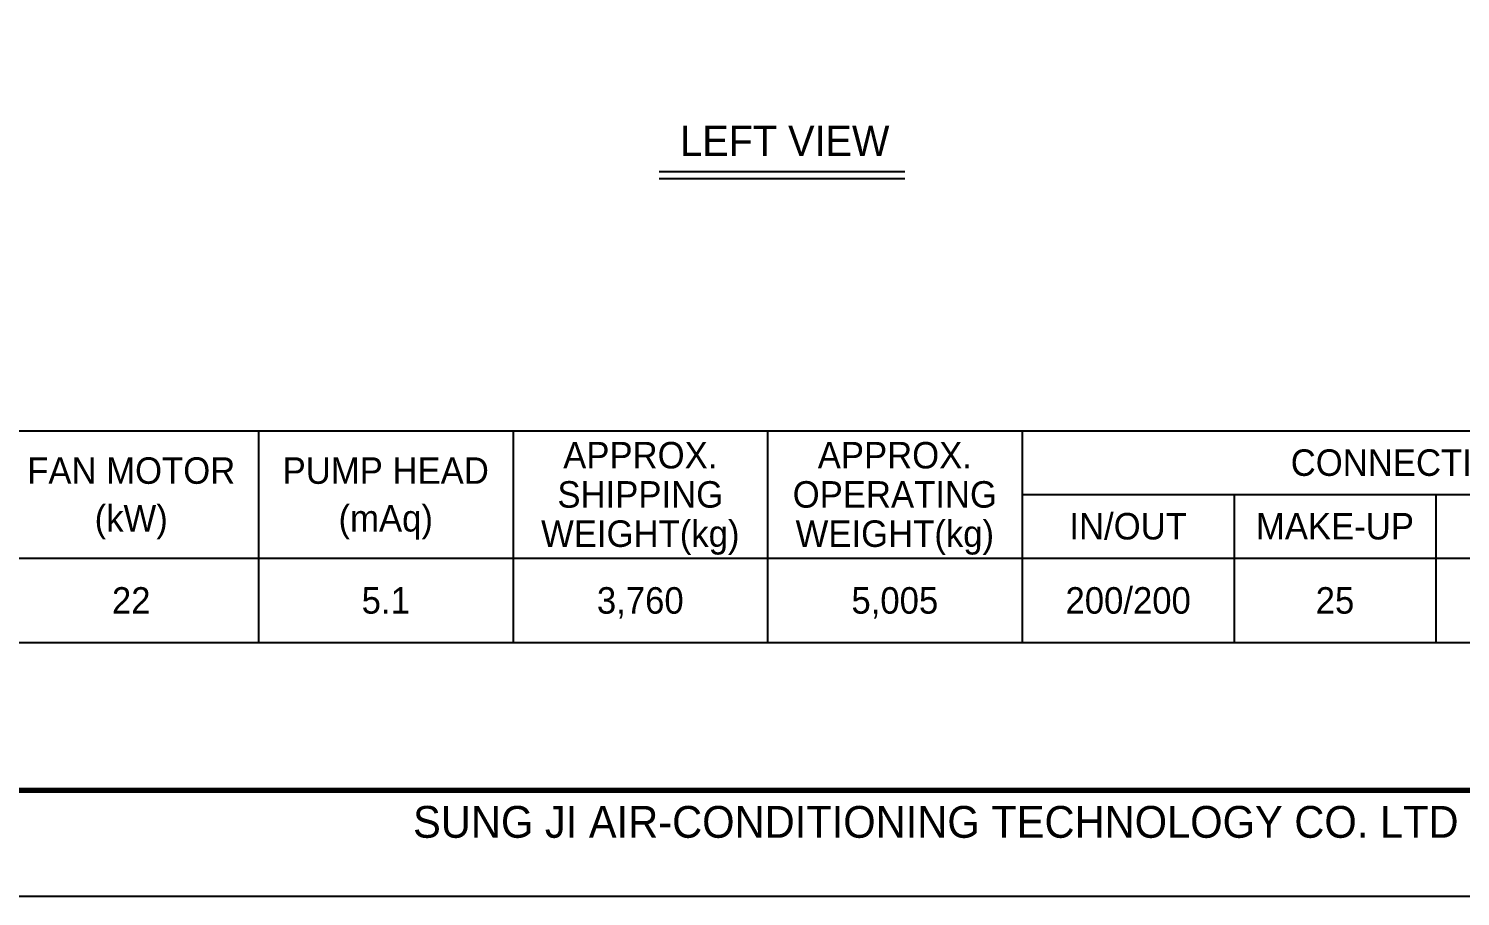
# Model space of a CAD drawing. Header units: millimetres. Extents: x 17797 to 47204, y 13896 to 34691.
# Drawn here: x 25725 to 35174, y 13896 to 19627 of the extents above; entities that cross this region are included whole.
import ezdxf
from ezdxf.enums import TextEntityAlignment as Align

# ---------------------------------------------------------------- set-up
doc = ezdxf.new("R2010")
doc.units = ezdxf.units.MM
for name, color, linetype in [('냉각탑_box', 1, 'Continuous'), ('냉각탑_form', 1, 'Continuous'), ('냉각탑_text', 3, 'Continuous')]:
    doc.layers.add(name, color=color, linetype=linetype)
doc.styles.add('돋움', font='Dotum.ttf')

msp = doc.modelspace()

# ---------------------------------------------------------------- linework, layer by layer
at = {"layer": 'Defpoints'}
msp.add_lwpolyline([(17797.1, 34691.4), (47204.3, 34691.4), (47204.3, 13896.3), (17797.1, 13896.3)], close=True, dxfattribs=at)
at = {"layer": '냉각탑_box'}
for p, q in [((29885.6, 18683.8), (31508.9, 18683.8)), ((29885.6, 18637.1), (31508.9, 18637.1)), ((27241.8, 16970.8), (27241.8, 15570.8)), ((28921.8, 16970.8), (28921.8, 15570.8)), ((30601.8, 16970.8), (30601.8, 15570.8)), ((32281.8, 16970.8), (32281.8, 15570.8)), ((32281.8, 16550.8), (37671.8, 16550.8)), ((33681.8, 16550.8), (33681.8, 15570.8)), ((35011.8, 16550.8), (35011.8, 15570.8)), ((22621.8, 16130.8), (37671.8, 16130.8))]:
    msp.add_line(p, q, dxfattribs=at)
msp.add_lwpolyline([(22621.8, 16970.8), (37671.8, 16970.8), (37671.8, 15570.8), (22621.8, 15570.8)], close=True, dxfattribs=at)
at = {"layer": '냉각탑_form', "const_width": 35}
msp.add_lwpolyline([(18497.3, 33991.2), (18497.3, 14596.5), (46504.1, 14596.5), (46504.1, 33991.2)], close=True, dxfattribs=at)

# ---------------------------------------------------------------- texts
at = {"layer": '냉각탑_form', "style": '돋움'}
msp.add_text('SUNG JI AIR-CONDITIONING TECHNOLOGY CO. LTD', height=210.051, dxfattribs=at).set_placement((28262, 14283.3))
at = {"layer": '냉각탑_text', "style": '돋움'}
for s, height, p in [('LEFT VIEW', 199.97, (30715.5, 18886)), ('APPROX.', 175, (29761.8, 16809.8)), ('APPROX.', 175, (31441.8, 16809.8)), ('CONNECTION(A)', 175, (34976.8, 16760.8)), ('FAN MOTOR', 175, (26401.8, 16708.3)), ('PUMP HEAD', 175, (28081.8, 16708.3)), ('SHIPPING', 175, (29761.8, 16550.8)), ('OPERATING', 175, (31441.8, 16550.8)), ('(kW)', 175, (26401.8, 16393.3)), ('(mAq)', 175, (28081.8, 16393.3)), ('WEIGHT(kg)', 175, (29761.8, 16291.8)), ('WEIGHT(kg)', 175, (31441.8, 16291.8)), ('IN/OUT', 175, (32981.8, 16340.8)), ('MAKE-UP', 175, (34346.8, 16340.8)), ('22', 175, (26401.8, 15850.8)), ('5.1', 175, (28081.8, 15850.8)), ('3,760', 175, (29761.8, 15850.8)), ('5,005', 175, (31441.8, 15850.8)), ('200/200', 175, (32981.8, 15850.8)), ('25', 175, (34346.8, 15850.8))]:
    msp.add_text(s, height=height, dxfattribs=at).set_placement(p, align=Align.MIDDLE_CENTER)

doc.saveas('drawing.dxf')
